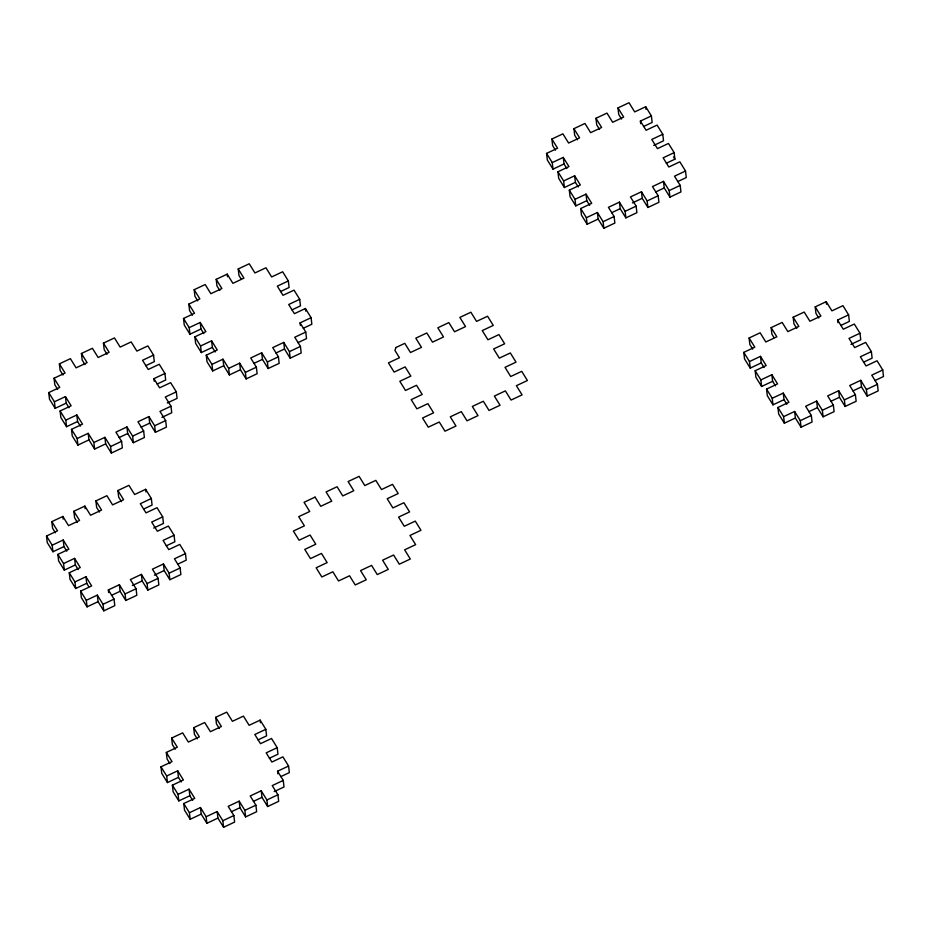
<?xml version="1.0" encoding="UTF-8"?>
<svg xmlns="http://www.w3.org/2000/svg" width="930" height="930" viewBox="0 0 930 930"><rect width="100%" height="100%" fill="white"/><g stroke="black" fill="none" stroke-linecap="round" stroke-linejoin="round"><path stroke-width="1.4" d="M197.753 300.855L194.916 296.263L194.172 289.707L205.181 284.522L210.866 293.706L221.886 288.521L216.202 279.337L227.211 274.141L232.907 283.336L243.916 278.14L238.231 268.956L249.24 263.771L254.936 272.955L265.945 267.77L271.641 276.954L282.65 271.769L288.346 280.953L289.091 287.51L280.523 291.543M62.984 375.011L60.136 370.419L59.392 363.863L70.401 358.666L76.097 367.85L87.106 362.665L81.422 353.481L92.43 348.297L98.127 357.48L109.136 352.296L103.451 343.112L114.471 337.916L120.156 347.099L131.177 341.915L136.861 351.098L147.87 345.914L153.566 355.097L154.31 361.654L145.743 365.688M192.429 315.235L189.592 310.643L188.837 304.087L199.857 298.89L194.172 289.707M555.489 150.183L552.641 145.591L551.897 139.035L562.906 133.85L568.602 143.034L579.611 137.849L573.926 128.666L584.947 123.469L590.631 132.653L601.64 127.468L595.956 118.284L606.976 113.1L612.661 122.283L623.681 117.099L617.985 107.915L629.006 102.719L634.69 111.902L645.711 106.718L651.395 115.901L652.139 122.458L643.572 126.492M57.648 389.379L54.812 384.788L54.056 378.231L65.077 373.046L59.392 363.863M189.953 334.196L189.197 327.639L200.217 322.454L200.961 329.011L189.953 334.196L184.256 325.012L183.512 318.455L194.533 313.271L188.837 304.087M553.001 169.144L552.257 162.587L563.266 157.403L564.022 163.959L553.001 169.144L547.317 159.96L546.573 153.404L557.582 148.219L551.897 139.035M55.172 408.34L54.428 401.783L65.437 396.599L66.181 403.155L55.172 408.34L49.488 399.156L48.732 392.6L59.753 387.415L54.056 378.231M288.346 280.953L277.326 286.138L283.011 295.322L294.031 290.137L299.716 299.321L300.471 305.877L291.904 309.911M640.677 123.713L640.386 121.086L651.395 115.901M153.566 355.097L142.546 360.282L148.242 369.466L159.251 364.281L164.947 373.465L165.691 380.021L157.124 384.055M201.322 352.563L200.578 346.007L211.598 340.822L212.342 347.378L201.322 352.563L195.637 343.379L194.893 336.823L205.902 331.638L200.217 322.454M564.382 187.523L563.638 180.955L574.647 175.77L575.391 182.327L564.382 187.523L558.698 178.339L557.942 171.771L568.962 166.586L563.266 157.403M66.553 426.707L65.798 420.151L76.818 414.966L77.562 421.523L66.553 426.707L60.857 417.524L60.113 410.967L71.133 405.782L65.437 396.599M299.716 299.321L288.707 304.505L294.392 313.689L305.412 308.504L311.097 317.688L311.841 324.245L303.273 328.278M640.386 121.086L646.071 130.27L657.08 125.085L662.776 134.269L651.756 139.453L657.452 148.637L668.461 143.453L674.157 152.636L674.901 159.193L666.333 163.227M154.229 381.277L153.927 378.65L164.947 373.465M212.703 370.93L211.959 364.374L222.968 359.189L223.723 365.746L212.703 370.93L207.018 361.747L206.262 355.19L217.283 350.005L211.598 340.822M653.732 145.44L663.52 140.825L662.776 134.269M575.763 205.89L575.007 199.334L586.028 194.138L586.772 200.694L575.763 205.89L570.067 196.707L569.323 190.139L580.343 184.954L574.647 175.77M77.922 445.086L77.178 438.518L88.199 433.334L88.943 439.89L77.922 445.086L72.238 435.891L71.494 429.335L82.503 424.15L76.818 414.966M300.378 325.5L300.076 322.873L311.097 317.688M674.157 152.636L663.137 157.821L668.821 167.016L679.842 161.82L685.526 171.004L686.282 177.56L677.714 181.594M153.927 378.65L159.611 387.833L170.632 382.649L176.316 391.832L165.308 397.017L170.992 406.201L171.736 412.769L161.948 417.372M239.673 363.177L240.428 369.745L229.408 374.93L228.664 368.373L239.673 363.177L245.369 372.372L246.113 378.928L257.133 373.732L256.378 367.176L250.693 357.992L261.714 352.807L267.398 361.991L268.142 368.547L279.163 363.363L278.407 356.806L272.723 347.622L283.743 342.426L289.428 351.621L290.172 358.178L301.192 352.981L300.448 346.425L294.752 337.241L305.772 332.057L300.076 322.873M167.272 403.004L177.072 398.389L176.316 391.832M587.132 224.258L586.388 217.701L597.409 212.505L598.153 219.062L587.132 224.258L581.448 215.074L580.704 208.518L591.713 203.321L586.028 194.138M253.89 363.398L262.458 359.364L261.714 352.807M275.919 353.028L284.487 348.994L283.743 342.426M297.949 342.647L306.516 338.613L305.772 332.057M104.904 437.333L105.648 443.889L94.628 449.074L93.884 442.517L104.904 437.333L110.589 446.516L111.333 453.073L122.353 447.888L121.597 441.332L115.913 432.148L126.933 426.951L132.618 436.135L133.362 442.703L144.383 437.507L143.639 430.95L137.942 421.767L148.963 416.582L154.647 425.766L155.391 432.322L166.412 427.137L165.668 420.581L159.972 411.397L170.992 406.201M245.369 372.372L256.378 367.176M267.398 361.991L278.407 356.806M289.428 351.621L300.448 346.425M119.11 437.553L127.677 433.52L126.933 426.951M141.139 427.172L149.707 423.138L148.963 416.582M685.526 171.004L674.517 176.2L680.202 185.384L680.946 191.94L669.937 197.125L669.182 190.569L663.497 181.385L652.488 186.57L658.173 195.753L658.917 202.31L647.908 207.495L647.152 200.938L641.467 191.754L630.447 196.951L636.143 206.135L636.887 212.691L625.867 217.876L625.123 211.319L619.438 202.136L608.418 207.32L614.114 216.504L614.858 223.061L603.837 228.245L598.153 219.062M110.589 446.516L121.597 441.332M132.618 436.135L143.639 430.95M154.647 425.766L165.668 420.581M611.615 212.726L620.182 208.692L619.438 202.136M632.423 202.926L642.212 198.311L641.467 191.754M655.673 191.975L664.241 187.941L663.497 181.385M603.837 228.245L603.093 221.689L614.114 216.504M625.123 211.319L636.143 206.135M647.152 200.938L658.173 195.753M669.182 190.569L680.202 185.384M55.416 532.785L52.568 528.194L51.824 521.637L62.845 516.452L68.529 525.636L79.55 520.451L73.854 511.268L84.874 506.083L90.559 515.267L101.579 510.07L95.895 500.886L106.903 495.702L112.588 504.885L123.609 499.701L117.924 490.517L128.933 485.332L134.629 494.516L145.638 489.32L151.334 498.503L152.078 505.06L143.511 509.105M52.94 551.757L52.185 545.201L63.205 540.005L63.949 546.573L52.94 551.757L47.244 542.574L46.5 536.017L57.52 530.821L51.824 521.637M151.334 498.503L140.314 503.7L145.998 512.883L157.019 507.687L162.704 516.871L163.459 523.439L153.659 528.042M64.309 570.125L63.566 563.568L74.586 558.372L75.33 564.94L64.309 570.125L58.625 560.941L57.881 554.385L68.89 549.188L63.205 540.005M162.704 516.871L151.695 522.067L157.379 531.251L168.4 526.055L174.084 535.25L174.828 541.806L166.261 545.84M75.69 588.492L74.946 581.936L85.955 576.751L86.711 583.308L75.69 588.492L70.006 579.309L69.25 572.752L80.271 567.567L74.586 558.372M174.084 535.25L163.064 540.435L168.76 549.618L179.769 544.434L185.465 553.617L186.209 560.174L177.642 564.208M87.071 606.86L86.316 600.303L97.336 595.119L98.08 601.675L87.071 606.86L81.375 597.676L80.631 591.12L91.652 585.935L85.955 576.751M108.647 592.55L108.357 589.922L119.366 584.738L125.062 593.921L125.806 600.478L136.815 595.293L136.071 588.737L130.386 579.553L141.395 574.368L147.091 583.552L147.835 590.108L158.856 584.912L158.1 578.355L152.415 569.172L163.436 563.987L169.12 573.171L169.865 579.727L180.885 574.542L180.129 567.986L174.445 558.802L185.465 553.617M111.542 595.328L120.109 591.294L119.366 584.738M132.351 585.528L142.151 580.925L141.395 574.368M154.38 575.159L164.18 570.543L163.436 563.987M114.041 599.106L114.785 605.663L103.776 610.859L103.021 604.302L114.041 599.106L108.357 589.922M125.062 593.921L136.071 588.737M147.091 583.552L158.1 578.355M169.12 573.171L180.129 567.986M752.707 349.134L749.871 344.542L749.115 337.985L760.136 332.8L765.82 341.984L776.841 336.8L771.144 327.616L782.165 322.431L787.85 331.615L798.87 326.418L793.185 317.235L804.194 312.05L809.89 321.234L820.899 316.049L815.215 306.865L826.224 301.68L831.92 310.864L842.929 305.668L848.625 314.851L849.369 321.408L840.801 325.454M750.231 368.106L749.475 361.549L760.496 356.353L761.24 362.909L750.231 368.106L744.535 358.922L743.791 352.365L754.811 347.169L749.115 337.985M837.907 322.663L837.605 320.048L848.625 314.851M761.6 386.473L760.856 379.917L771.877 374.72L772.621 381.288L761.6 386.473L755.916 377.289L755.172 370.733L766.181 365.537L760.496 356.353M837.605 320.048L843.289 329.232L854.31 324.035L859.994 333.219L848.985 338.415L854.67 347.599L865.691 342.403L871.375 351.587L872.119 358.155L863.552 362.189M850.95 344.391L860.75 339.787L859.994 333.219M772.981 404.841L772.237 398.284L783.246 393.099L784.002 399.656L772.981 404.841L767.297 395.657L766.541 389.1L777.561 383.904L771.877 374.72M871.375 351.587L860.355 356.783L866.051 365.967L877.06 360.782L882.756 369.966L883.5 376.522L874.932 380.556M784.362 423.208L783.618 416.652L794.627 411.467L795.371 418.023L784.362 423.208L778.666 414.024L777.922 407.468L788.942 402.283L783.246 393.099M882.756 369.966L871.736 375.15L877.432 384.334L878.176 390.891L867.155 396.075L866.411 389.519L860.727 380.335L849.706 385.52L855.391 394.704L856.146 401.26L845.126 406.457L844.382 399.9L838.686 390.716L827.677 395.901L833.361 405.085L834.105 411.641L823.096 416.826L822.353 410.27L816.656 401.086L805.647 406.271L811.332 415.454L812.076 422.011L801.067 427.207L795.371 418.023M808.844 411.676L817.412 407.642L816.656 401.086M830.874 401.307L839.441 397.273L838.686 390.716M852.903 390.925L861.471 386.892L860.727 380.335M801.067 427.207L800.312 420.651L811.332 415.454M822.353 410.27L833.361 405.085M844.382 399.9L855.391 394.704M866.411 389.519L877.432 384.334M175.247 749.208L172.399 744.616L171.655 738.06L182.664 732.875L188.36 742.059L199.369 736.874L193.684 727.69L204.693 722.505L210.389 731.689L221.398 726.493L215.714 717.309L226.734 712.124L232.419 721.308L243.439 716.123L249.124 725.307L260.144 720.122L265.829 729.306L266.573 735.863L258.005 739.896M169.911 763.588L167.075 758.996L166.331 752.44L177.339 747.243L171.655 738.06M167.435 782.548L166.691 775.992L177.7 770.807L178.455 777.364L167.435 782.548L161.75 773.365L160.995 766.808L172.015 761.624L166.331 752.44M265.829 729.306L254.808 734.491L260.505 743.675L271.514 738.49L277.21 747.673L277.954 754.23L269.386 758.264M178.816 800.916L178.06 794.36L189.081 789.175L189.825 795.731L178.816 800.916L173.119 791.732L172.376 785.176L183.396 779.991L177.7 770.807M277.21 747.673L266.189 752.858L271.874 762.042L282.894 756.857L288.579 766.041L289.335 772.598L280.767 776.631M190.185 819.284L189.441 812.727L200.462 807.542L201.206 814.099L190.185 819.284L184.5 810.1L183.756 803.543L194.765 798.359L189.081 789.175M277.861 773.853L277.57 771.226L288.579 766.041M217.167 811.541L217.911 818.098L206.89 823.283L206.146 816.726L217.167 811.541L222.851 820.725L223.595 827.282L234.616 822.085L233.872 815.529L228.176 806.345L239.196 801.16L244.881 810.344L245.625 816.9L256.645 811.716L255.901 805.159L250.205 795.975L261.225 790.791L266.91 799.974L267.666 806.531L278.675 801.335L277.931 794.778L272.234 785.594L283.255 780.41L277.57 771.226M231.372 811.75L239.94 807.717L239.196 801.16M253.402 801.381L261.969 797.347L261.225 790.791M274.211 791.581L283.999 786.966L283.255 780.41M222.851 820.725L233.872 815.529M244.881 810.344L255.901 805.159M266.91 799.974L277.931 794.778M818.807 318.014L815.959 313.422L815.215 306.865M861.471 386.892L867.155 396.075M796.778 328.383L793.929 323.791L793.185 317.235M839.441 397.273L845.126 406.457M673.471 156.903L674.901 159.193M774.027 337.613L771.9 334.172L771.144 327.616M817.412 407.642L823.096 416.826M621.577 119.063L618.741 114.471L617.985 107.915M664.241 187.941L669.937 197.125M794.627 411.467L800.312 420.651M761.24 362.909L764.088 367.501M772.621 381.288L775.469 385.88M784.002 399.656L786.838 404.248M743.791 352.365L749.475 361.549M755.172 370.733L760.856 379.917M766.541 389.1L772.237 398.284M777.922 407.468L783.618 416.652M599.548 129.433L596.7 124.841L595.956 118.284M642.212 198.311L647.908 207.495M577.518 139.814L574.67 135.222L573.926 128.666M620.182 208.692L625.867 217.876M597.409 212.505L603.093 221.689M564.022 163.959L566.858 168.551M575.391 182.327L578.239 186.918M586.772 200.694L589.62 205.286M546.573 153.404L552.257 162.587M557.942 171.771L563.638 180.955M569.323 190.139L575.007 199.334M580.704 208.518L586.388 217.701M241.114 278.965L238.975 275.513L238.231 268.956M284.487 348.994L290.172 358.178M219.794 290.486L216.946 285.894L216.202 279.337M262.458 359.364L268.142 368.547M240.428 369.745L246.113 378.928M222.968 359.189L228.664 368.373M200.961 329.011L203.81 333.603M212.342 347.378L215.19 351.97M223.723 365.746L229.408 374.93M183.512 318.455L189.197 327.639M194.893 336.823L200.578 346.007M206.262 355.19L211.959 364.374M107.043 354.26L104.195 349.668L103.451 343.112M149.707 423.138L155.391 432.322M85.014 364.63L82.166 360.038L81.422 353.481M127.677 433.52L133.362 442.703M105.648 443.889L111.333 453.073M88.199 433.334L93.884 442.517M66.181 403.155L69.029 407.747M77.562 421.523L80.41 426.114M88.943 439.89L94.628 449.074M121.516 501.665L118.668 497.073L117.924 490.517M164.18 570.543L169.865 579.727M48.732 392.6L54.428 401.783M60.113 410.967L65.798 420.151M71.494 429.335L77.178 438.518M99.475 512.035L96.639 507.443L95.895 500.886M142.151 580.925L147.835 590.108M219.306 728.457L216.458 723.865L215.714 717.309M261.969 797.347L267.666 806.531M77.446 522.416L74.609 517.824L73.854 511.268M120.109 591.294L125.806 600.478M197.276 738.838L194.428 734.247L193.684 727.69M239.94 807.717L245.625 816.9M97.336 595.119L103.021 604.302M63.949 546.573L66.797 551.165M75.33 564.94L78.178 569.532M86.711 583.308L88.838 586.749M98.08 601.675L103.776 610.859M46.5 536.017L52.185 545.201M57.881 554.385L63.566 563.568M69.25 572.752L74.946 581.936M80.631 591.12L86.316 600.303M217.911 818.098L223.595 827.282M200.462 807.542L206.146 816.726M178.455 777.364L181.292 781.956M189.825 795.731L192.673 800.323M201.206 814.099L206.89 823.283M160.995 766.808L166.691 775.992M172.376 785.176L178.06 794.36M183.756 803.543L189.441 812.727M826.224 301.68L826.526 304.296M645.711 106.718L646.001 109.345M305.412 308.504L305.703 311.12M227.211 274.141L227.513 276.768M260.144 720.122L260.435 722.738M145.638 489.32L145.94 491.947M84.874 506.083L85.176 508.698M62.845 516.452L63.147 519.08M395.971 347.495L394.901 350.377L399.458 357.725L388.438 362.909L394.134 372.093L405.143 366.908L410.839 376.092L399.819 381.277L405.503 390.461L416.524 385.276L422.208 394.46L411.2 399.644L416.884 408.828L427.905 403.643L433.589 412.827L422.569 418.012L428.265 427.196L439.274 422.011L444.97 431.195L455.979 426.01L450.294 416.826L461.303 411.63L467 420.813L478.008 415.629L472.324 406.445L483.344 401.26L489.029 410.444L500.049 405.259L494.353 396.075L505.374 390.879L511.058 400.063L522.079 394.878L516.383 385.694L527.403 380.51L521.718 371.326L510.698 376.511L505.013 367.327L516.022 362.142L510.338 352.958L499.317 358.143L493.632 348.959L504.653 343.775L498.957 334.591L487.948 339.776L482.252 330.592L493.272 325.407L487.576 316.223L476.567 321.408L470.882 312.224L459.862 317.409L465.546 326.593L454.538 331.777L448.841 322.594L437.832 327.79L443.517 336.974L432.508 342.159L426.812 332.975L415.803 338.16L421.488 347.343L410.467 352.528L404.783 343.344L395.971 347.495M315.049 497.12L304.04 502.305L309.725 511.488L298.716 516.673L304.401 525.857L293.38 531.053L299.076 540.237L310.085 535.041L315.781 544.236L304.761 549.421L310.457 558.605L321.466 553.42L327.151 562.604L316.142 567.788L321.827 576.972L332.847 571.787L338.532 580.971L349.552 575.775L355.237 584.958L366.257 579.774L360.561 570.59L371.582 565.405L377.266 574.589L388.287 569.404L382.59 560.22L393.611 555.024L399.296 564.208L410.316 559.023L404.631 549.839L415.64 544.654L409.956 535.471L420.965 530.286L415.28 521.102L404.271 526.287L398.575 517.103L409.595 511.919L403.899 502.723L392.89 507.92L387.194 498.736L398.214 493.539L392.53 484.356L381.509 489.552L375.825 480.368L364.804 485.553L359.12 476.369L348.099 481.554L353.795 490.738L342.775 495.923L337.09 486.739L326.07 491.935L331.754 501.119L320.745 506.304L315.049 497.12"/></g></svg>
